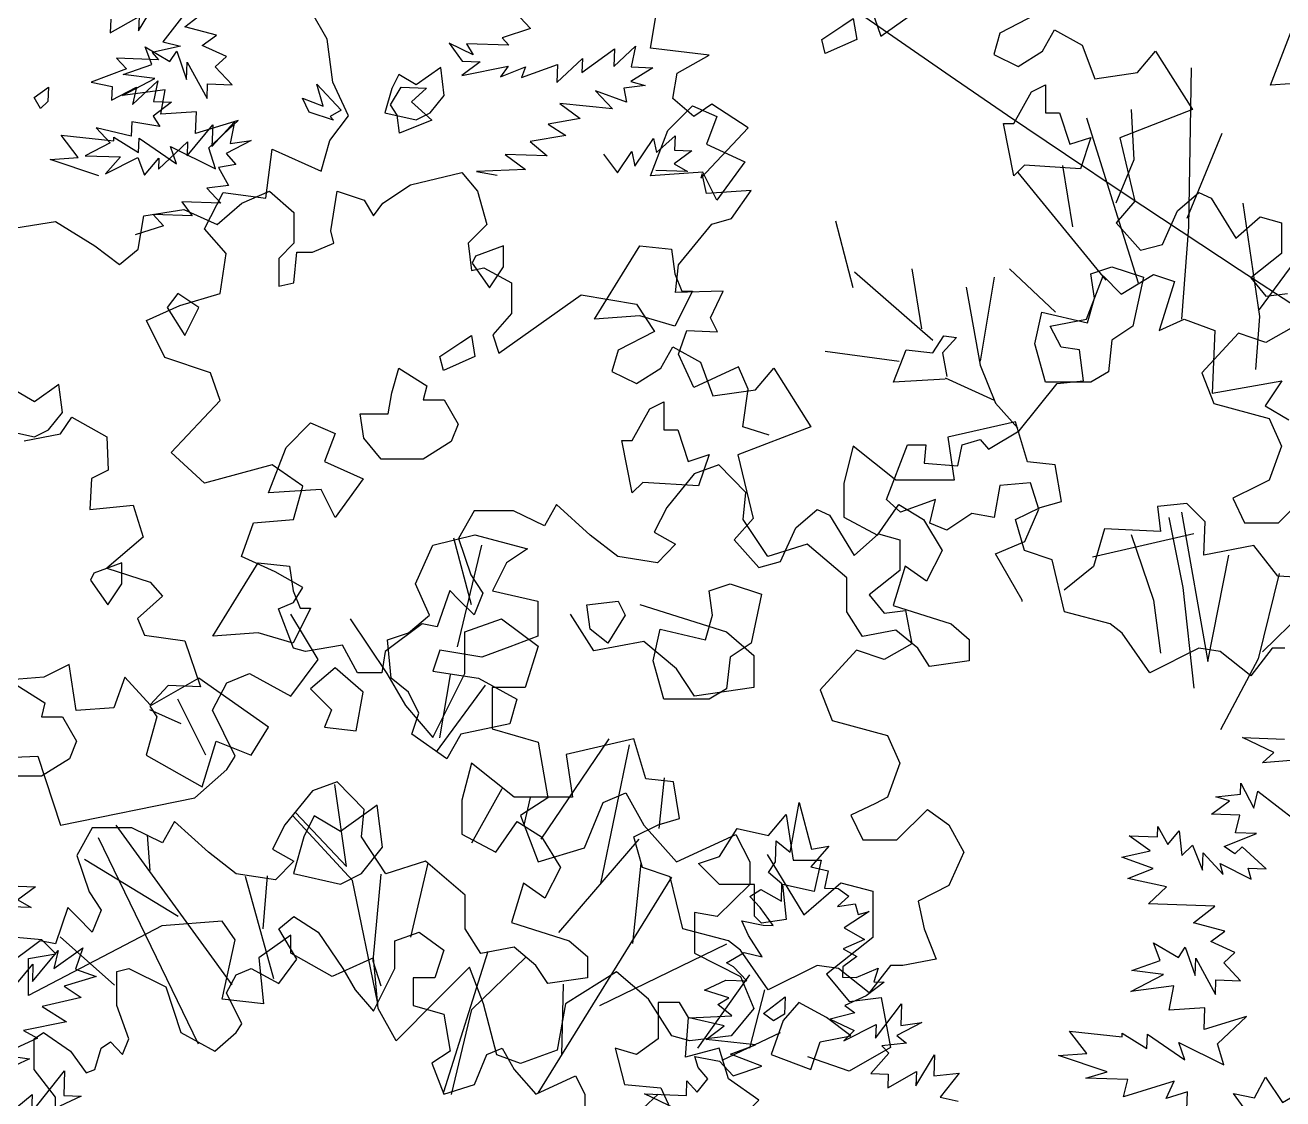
# Model space of a CAD drawing. Header units: inches. Extents: x -11 to 128, y 7 to 56.
# Drawn here: x 61.2419 to 61.6682, y 23.3767 to 23.7405 of the extents above; entities that cross this region are included whole.
import ezdxf

# ---------------------------------------------------------------- set-up
doc = ezdxf.new("R2010")
doc.units = ezdxf.units.IN
doc.header["$MEASUREMENT"] = 0
doc.layers.add('CAY', color=94, linetype='Continuous')
doc.layers.add('CAY-3', color=61, linetype='Continuous')
picture_1 = doc.add_image_def('image1.jpg', size_in_pixel=(1680, 1093))

# ---------------------------------------------------------------- blocks, each defined once
blk = doc.blocks.new('A$C76451831')
at = {"layer": 'CAY'}
for p, q in [((2471.78, 2031.89), (2478.52, 2069.28)), ((2478.52, 2069.28), (2487.71, 2034.06)), ((2460.65, 2024.58), (2461.2, 2040.42)), ((2461.2, 2040.42), (2471.78, 2031.89)), ((2500.93, 2036.32), (2487.25, 2020.93)), ((2487.71, 2034.06), (2500.93, 2036.32)), ((2455.38, 2016.6), (2460.65, 2024.58)), ((2465.51, 2008.09), (2455.38, 2016.6)), ((2487.25, 2020.93), (2500.28, 2017.75)), ((2500.28, 2017.75), (2497.56, 2004.7)), ((2441.16, 1998.51), (2449.49, 2003.66)), ((2449.49, 2003.66), (2465.05, 1994.95)), ((2465.05, 1994.95), (2465.51, 2008.09)), ((2497.56, 2004.7), (2507.97, 2004.34)), ((2507.97, 2004.34), (2515.93, 1998.62)), ((2449.02, 1990.07), (2441.16, 1998.51)), ((2515.93, 1998.62), (2507.5, 1990.75)), ((2458.97, 1976.58), (2449.02, 1990.07)), ((2507.5, 1990.75), (2520.72, 1993.01)), ((2531.39, 1987.2), (2512.38, 1974.72)), ((2520.72, 1993.01), (2523.15, 1984.77)), ((2523.15, 1984.77), (2531.39, 1987.2)), ((2435.08, 1980.13), (2451.28, 1976.85)), ((2440.13, 1969.08), (2435.08, 1980.13)), ((2451.28, 1976.85), (2458.97, 1976.58)), ((2450.44, 1952.85), (2440.13, 1969.08)), ((2527.93, 1966.01), (2511.82, 1958.87)), ((2512.38, 1974.72), (2527.93, 1966.01)), ((2511.82, 1958.87), (2522.04, 1953.07)), ((2423.54, 1948.35), (2436.95, 1956.04)), ((2428.88, 1945.44), (2423.54, 1948.35)), ((2436.95, 1956.04), (2450.44, 1952.85)), ((2522.04, 1953.07), (2511.35, 1945.28)), ((2438.93, 1934.67), (2428.88, 1945.44)), ((2511.35, 1945.28), (2511.08, 1937.59)), ((2511.08, 1937.59), (2521.49, 1937.22)), ((2521.49, 1937.22), (2538.05, 1944.35)), ((2538.05, 1944.35), (2534.97, 1934.03)), ((2406.96, 1927.62), (2423.09, 1935.22)), ((2425.34, 1921.99), (2406.96, 1927.62)), ((2423.09, 1935.22), (2438.93, 1934.67)), ((2542.67, 1933.76), (2529.16, 1923.36)), ((2534.97, 1934.03), (2542.67, 1933.76)), ((2417.01, 1916.85), (2425.34, 1921.99)), ((2529.16, 1923.36), (2513.05, 1916.21)), ((2427.58, 1908.32), (2417.01, 1916.85)), ((2520.56, 1910.51), (2501.81, 1905.72)), ((2513.05, 1916.21), (2520.56, 1910.51)), ((2536.2, 1891.38), (2555.69, 1917.44)), ((2555.69, 1917.44), (2555.12, 1901.14)), ((2395.35, 1906.72), (2427.58, 1908.32)), ((2421.88, 1900.81), (2395.35, 1906.72)), ((2408.38, 1890.4), (2421.88, 1900.81)), ((2501.81, 1905.72), (2520.1, 1897.38)), ((2512.12, 1889.5), (2536.57, 1901.79)), ((2536.57, 1901.79), (2536.2, 1891.38)), ((2571.06, 1903.31), (2552.14, 1893.54)), ((2555.12, 1901.14), (2571.06, 1903.31)), ((2445.4, 1886.39), (2408.38, 1890.4)), ((2520.1, 1897.38), (2512.12, 1889.5)), ((2552.14, 1893.54), (2559.64, 1887.84)), ((2426.57, 1879.34), (2445.4, 1886.39)), ((2546.23, 1880.15), (2532.55, 1864.76)), ((2559.64, 1887.84), (2540.99, 1885.77)), ((2540.99, 1885.77), (2546.23, 1880.15)), ((2402.2, 1869.31), (2399.77, 1877.55)), ((2399.77, 1877.55), (2418.24, 1874.19)), ((2418.24, 1874.19), (2428.72, 1862.94)), ((2450.28, 1870.35), (2426.57, 1879.34)), ((2566.67, 1855.41), (2580.63, 1878.94)), ((2580.63, 1878.94), (2580.08, 1863.1)), ((2409.61, 1860.89), (2402.2, 1869.31)), ((2428.72, 1862.94), (2450.28, 1870.35)), ((2532.55, 1864.76), (2545.68, 1864.3)), ((2545.31, 1853.88), (2567.05, 1866.27)), ((2545.68, 1864.3), (2545.31, 1853.88)), ((2567.05, 1866.27), (2566.67, 1855.41)), ((2580.08, 1863.1), (2599.18, 1865.15)), ((2599.18, 1865.15), (2584.95, 1847.06)), ((2393.31, 1848.31), (2393.69, 1859.18)), ((2393.69, 1859.18), (2401.56, 1850.74)), ((2401.56, 1850.74), (2409.61, 1860.89)), ((2361.63, 1849.42), (2393.31, 1848.31)), ((2385.26, 1838.17), (2361.63, 1849.42)), ((2584.95, 1847.06), (2598.44, 1843.87)), ((4512.03, 1407.79), (4528.33, 1420.37)), ((4535.82, 1401.52), (4512.03, 1407.79)), ((4772.99, 1406.39), (4751.45, 1399.43)), ((4765.13, 1414.82), (4772.99, 1406.39)), ((4525.13, 1393.74), (4535.82, 1401.52)), ((4751.45, 1399.43), (4756.69, 1393.81)), ((4487.01, 1379.2), (4482.04, 1392.52)), ((4482.04, 1392.52), (4500.68, 1381.44)), ((4500.68, 1381.44), (4505.95, 1389.42)), ((4505.95, 1389.42), (4513.35, 1367.85)), ((4543.42, 1385.39), (4525.13, 1393.74)), ((4711.43, 1395.39), (4721.38, 1381.9)), ((4729.7, 1386.59), (4711.43, 1395.39)), ((4724.56, 1394.93), (4729.7, 1386.59)), ((4756.69, 1393.81), (4724.56, 1394.93)), ((4811.71, 1373.3), (4836.35, 1391.03)), ((4835.89, 1377.9), (4852.29, 1393.19)), ((4836.35, 1391.03), (4835.89, 1377.9)), ((4852.29, 1393.19), (4849.02, 1377.44)), ((4465.45, 1371.79), (4487.01, 1379.2)), ((4513.35, 1367.85), (4513.81, 1380.98)), ((4513.81, 1380.98), (4528.72, 1353.72)), ((4534.99, 1377.52), (4543.42, 1385.39)), ((4547.65, 1363.94), (4534.99, 1377.52)), ((4734.96, 1381.42), (4721, 1371.03)), ((4721, 1371.03), (4756.14, 1377.96)), ((4721.38, 1381.9), (4734.96, 1381.42)), ((4756.14, 1377.96), (4750.42, 1370)), ((4750.42, 1370), (4769.26, 1377.5)), ((4766.26, 1369.45), (4793.35, 1379.38)), ((4769.26, 1377.5), (4766.26, 1369.45)), ((4792.87, 1365.8), (4812.08, 1383.71)), ((4793.35, 1379.38), (4792.87, 1365.8)), ((4812.08, 1383.71), (4811.71, 1373.3)), ((4865.31, 1376.87), (4848.64, 1366.57)), ((4849.02, 1377.44), (4865.31, 1376.87)), ((4464.9, 1355.94), (4489.36, 1368.69)), ((4489.36, 1368.69), (4465.45, 1371.79)), ((4497.23, 1360.26), (4464.9, 1355.94)), ((4493.86, 1341.79), (4497.23, 1360.26)), ((4528.72, 1353.72), (4529.1, 1364.58)), ((4529.1, 1364.58), (4547.65, 1363.94)), ((4822.1, 1359.34), (4834.77, 1345.75)), ((4845.37, 1350.82), (4822.1, 1359.34)), ((4859.4, 1363.48), (4843.47, 1361.31)), ((4843.47, 1361.31), (4845.37, 1350.82)), ((4848.64, 1366.57), (4859.4, 1363.48)), ((4834.77, 1345.75), (4795.03, 1349.86)), ((4795.03, 1349.86), (4810.5, 1338.44)), ((4520.66, 1343.57), (4493.86, 1341.79)), ((4520.09, 1327.27), (4520.66, 1343.57)), ((4552.15, 1337.03), (4520.09, 1327.27)), ((4530.14, 1316.49), (4552.15, 1337.03)), ((4810.5, 1338.44), (4786.33, 1334.29)), ((4786.33, 1334.29), (4799.63, 1325.67)), ((4431.54, 1309.06), (4418.53, 1325.83)), ((4418.53, 1325.83), (4458.27, 1321.72)), ((4458.27, 1321.72), (4458.36, 1324.44)), ((4458.36, 1324.44), (4476.99, 1312.91)), ((4476.99, 1312.91), (4477.37, 1323.78)), ((4477.37, 1323.78), (4505.69, 1304.2)), ((4799.63, 1325.67), (4772.73, 1321.17)), ((4772.73, 1321.17), (4785.5, 1310.3)), ((4851.84, 1302.54), (4865.71, 1323.36)), ((4865.71, 1323.36), (4868.06, 1312.85)), ((4868.06, 1312.85), (4882.1, 1325.51)), ((4882.1, 1325.51), (4881.72, 1314.64)), ((4501.17, 1317.5), (4535.01, 1300.46)), ((4505.69, 1304.2), (4501.17, 1317.5)), ((4535.01, 1300.46), (4530.14, 1316.49)), ((4753.81, 1311.4), (4769.28, 1299.98)), ((4785.5, 1310.3), (4753.81, 1311.4)), ((4828.14, 1311.53), (4838.52, 1297.56)), ((4838.52, 1297.56), (4849.5, 1313.5)), ((4849.5, 1313.5), (4851.84, 1302.54)), ((4894.84, 1314.18), (4881.35, 1304.23)), ((4881.72, 1314.64), (4894.84, 1314.18)), ((4410.19, 1307.54), (4431.54, 1309.06)), ((4446.93, 1295.37), (4410.19, 1307.54)), ((4881.35, 1304.23), (4891.57, 1298.43)), ((4682.3, 1288.37), (4721.22, 1297.81)), ((4721.22, 1297.81), (4733.01, 1283.65)), ((4769.28, 1299.98), (4732.07, 1298.56)), ((4732.07, 1298.56), (4747.83, 1295.74)), ((4891.57, 1298.43), (4867.58, 1299.27)), ((4554.94, 1274.61), (4575.78, 1283.65)), ((4575.78, 1283.65), (4594.25, 1267.53)), ((4622.16, 1253.76), (4626.88, 1283.65)), ((4626.88, 1283.65), (4647.32, 1276.97)), ((4661.47, 1274.61), (4682.3, 1288.37)), ((4733.01, 1283.65), (4740.09, 1258.48)), ((4536.47, 1258.48), (4554.94, 1274.61)), ((4647.32, 1276.97), (4654.39, 1265.17)), ((4654.39, 1265.17), (4661.47, 1274.61)), ((4476.72, 1240), (4481.05, 1265.17)), ((4481.05, 1265.17), (4511.31, 1269.89)), ((4511.31, 1269.89), (4536.47, 1258.48)), ((4594.25, 1267.53), (4594.25, 1244.33)), ((4384.35, 1256.12), (4414.22, 1260.84)), ((4414.22, 1260.84), (4444.1, 1242.36)), ((4624.52, 1244.33), (4622.16, 1253.76)), ((4740.09, 1258.48), (4725.93, 1244.33)), ((4594.25, 1244.33), (4582.85, 1232.92)), ((4608.4, 1237.64), (4624.52, 1244.33)), ((4725.93, 1244.33), (4728.29, 1223.88)), ((4444.1, 1242.36), (4462.57, 1228.2)), ((4462.57, 1228.2), (4476.72, 1240)), ((4594.25, 1214.44), (4596.61, 1237.64)), ((4596.61, 1237.64), (4608.4, 1237.64)), ((4582.85, 1232.92), (4582.85, 1212.08)), ((4728.29, 1223.88), (4737.73, 1225.84)), ((4737.73, 1225.84), (4758.56, 1214.44)), ((5192.62, 1187.04), (5205.28, 1219.73)), ((5205.28, 1219.73), (5218.99, 1206.02)), ((5218.99, 1206.02), (5243.25, 1220.79)), ((5243.25, 1220.79), (5259.07, 1215.51)), ((5259.07, 1215.51), (5247.46, 1178.6)), ((4582.85, 1212.08), (4594.25, 1214.44)), ((4758.56, 1214.44), (4758.56, 1191.24)), ((4749.13, 1161.35), (4811.23, 1205.4)), ((4811.23, 1205.4), (4852.9, 1198.32)), ((4852.9, 1198.32), (4866.66, 1177.87)), ((4758.56, 1191.24), (4744.41, 1175.12)), ((5165.2, 1181.76), (5192.62, 1187.04)), ((5247.46, 1178.6), (5266.45, 1187.04)), ((5266.45, 1187.04), (5289.65, 1178.6)), ((4866.66, 1177.87), (4839.14, 1163.71)), ((5173.64, 1165.94), (5165.2, 1181.76)), ((5289.65, 1178.6), (5287.54, 1131.14)), ((4744.41, 1175.12), (4749.13, 1161.35)), ((4839.14, 1163.71), (4834.43, 1147.59)), ((4871.37, 1149.95), (4880.42, 1166.07)), ((4880.42, 1166.07), (4901.25, 1154.67)), ((5187.35, 1163.83), (5173.64, 1165.94)), ((5190.51, 1140.63), (5187.35, 1163.83)), ((4852.9, 1138.54), (4871.37, 1149.95)), ((4901.25, 1154.67), (4910.68, 1129.11)), ((4942.92, 1133.83), (4956.67, 1149.95)), ((4956.67, 1149.95), (4984.58, 1105.9)), ((4834.43, 1147.59), (4852.9, 1138.54)), ((5170.47, 1138.52), (5190.51, 1140.63)), ((5287.54, 1131.14), (5340.28, 1140.63)), ((5340.28, 1140.63), (5327.62, 1121.65)), ((4910.68, 1129.11), (4942.92, 1133.83)), ((5142, 1102.66), (5170.47, 1138.52)), ((5327.62, 1121.65), (5345.55, 1111.1)), ((6037.87, 1092.89), (6051.84, 1116.43)), ((4984.58, 1105.9), (4929.55, 1084.67)), ((5118.79, 1088.95), (5142, 1102.66)), ((6016.52, 1091.37), (6038.25, 1103.76)), ((6016.89, 1101.79), (6016.52, 1091.37)), ((6038.25, 1103.76), (6037.87, 1092.89)), ((6070.39, 1102.64), (6056.16, 1084.55)), ((5057.62, 1092.12), (5071.33, 1092.12)), ((5071.33, 1092.12), (5070.28, 1078.4)), ((5095.59, 1076.3), (5098.75, 1092.12)), ((5098.75, 1092.12), (5112.46, 1096.33)), ((5112.46, 1096.33), (5118.79, 1088.95)), ((4929.55, 1084.67), (4940.95, 1036.69)), ((6056.16, 1084.55), (6069.65, 1081.36)), ((5070.28, 1078.4), (5095.59, 1076.3)), ((6069.65, 1081.36), (6048.18, 1076.67)), ((6048.18, 1076.67), (6052.97, 1071.06)), ((6028.72, 1064.2), (6002.09, 1054.25)), ((6052.97, 1071.06), (6021.29, 1072.17)), ((6021.29, 1072.17), (6028.72, 1064.2)), ((6002.09, 1054.25), (6017.83, 1050.98)), ((6033.21, 1037.3), (6052.42, 1055.21)), ((6052.42, 1055.21), (6049.15, 1039.46)), ((5268.56, 1047.82), (5246.41, 1045.71)), ((5246.41, 1045.71), (5248.52, 1026.72)), ((5282.27, 1034.11), (5268.56, 1047.82)), ((6017.83, 1050.98), (6017.47, 1040.57)), ((6017.47, 1040.57), (6036.39, 1050.33)), ((6036.39, 1050.33), (6033.21, 1037.3)), ((4940.95, 1036.69), (4926.8, 1020.57)), ((4973.18, 1029.62), (4989.3, 1043.38)), ((4989.3, 1043.38), (4998.73, 1039.05)), ((4998.73, 1039.05), (5017.21, 1008.77)), ((6062.73, 1038.99), (6048.77, 1028.59)), ((6049.15, 1039.46), (6062.73, 1038.99)), ((4961.78, 1004.06), (4973.18, 1029.62)), ((5206.33, 1028.83), (5197.89, 1000.36)), ((5248.52, 1026.72), (5206.33, 1028.83)), ((5281.21, 1008.8), (5282.27, 1034.11)), ((6048.77, 1028.59), (6053.93, 1020.71)), ((4728.34, 971.46), (4715.14, 1021.63)), ((4717.78, 939.77), (4736.26, 1016.34)), ((4926.8, 1020.57), (4945.27, 999.73)), ((5017.21, 1008.77), (5035.68, 1024.9)), ((5035.68, 1024.9), (5051.8, 1020.57)), ((5051.8, 1020.57), (5051.8, 997.37)), ((5273.84, 1025.02), (5197.19, 1007.32)), ((5319.18, 1016.18), (5281.21, 1008.8)), ((5337.11, 992.97), (5319.18, 1016.18)), ((6005.86, 1019.66), (6016.35, 1008.42)), ((6032.38, 1013.3), (6005.86, 1019.66)), ((6032.76, 1024.17), (6032.38, 1013.3)), ((6053.93, 1020.71), (6032.76, 1024.17)), ((6074.46, 998.68), (6093.86, 1022.03)), ((6093.29, 1005.73), (6110.24, 1024.18)), ((6093.86, 1022.03), (6093.29, 1005.73)), ((6110.24, 1024.18), (6106.96, 1007.97)), ((6016.35, 1008.42), (5997.43, 998.65)), ((6052.81, 988.56), (6074.83, 1009.1)), ((6074.83, 1009.1), (6074.46, 998.68)), ((6122.9, 1010.14), (6103.98, 1000.37)), ((6106.96, 1007.97), (6122.9, 1010.14)), ((4945.27, 999.73), (4961.78, 1004.06)), ((5051.8, 997.37), (5028.61, 978.89)), ((5197.89, 1000.36), (5175.75, 982.43)), ((5997.43, 998.65), (6024.13, 997.72)), ((6024.13, 997.72), (6012.81, 984.97)), ((6012.81, 984.97), (6037.25, 997.26)), ((6037.25, 997.26), (6042.23, 983.94)), ((6103.98, 1000.37), (6111.38, 991.95)), ((5359.26, 991.92), (5337.11, 992.97)), ((6042.23, 983.94), (6053.09, 996.71)), ((6053.09, 996.71), (6052.81, 988.56)), ((6111.38, 991.95), (6098.16, 989.69)), ((6098.16, 989.69), (6105.85, 976.28)), ((5028.61, 978.89), (5040.01, 965.12)), ((6105.85, 976.28), (6089.46, 974.13)), ((6089.46, 974.13), (6099.95, 962.89)), ((5040.01, 965.12), (5056.12, 967.09)), ((5056.12, 967.09), (5060.84, 941.92)), ((6070.53, 963.91), (6078.31, 953.21)), ((6099.95, 962.89), (6070.53, 963.91)), ((6078.31, 953.21), (6048.89, 954.24)), ((6048.89, 954.24), (6056.75, 945.81)), ((5060.84, 941.92), (5040.01, 930.13)), ((6056.75, 945.81), (6035.21, 938.85)), ((5019.17, 937.2), (4991.66, 907.32)), ((5040.01, 930.13), (5019.17, 937.2)), ((4704.59, 871.13), (4712.5, 918.65)), ((4701.95, 860.56), (4738.9, 910.73)), ((4991.66, 907.32), (5000.7, 884.12)), ((4527.76, 857.92), (4506.64, 900.17)), ((4509.28, 881.69), (4485.53, 892.25)), ((5000.7, 884.12), (5042.37, 872.71)), ((4780.97, 794.46), (4832.46, 870.35)), ((4850.93, 870.35), (4799.83, 858.56)), ((4826.17, 761.03), (4847.79, 865.63)), ((4859.98, 840.07), (4850.93, 870.35)), ((5042.37, 872.71), (5051.8, 851.87)), ((5310.45, 871.16), (5342.14, 870.05)), ((5334.08, 859.91), (5310.45, 871.16)), ((4799.83, 858.56), (4804.55, 826.31)), ((5325.65, 852.04), (5334.08, 859.91)), ((4728.29, 851.87), (4721.22, 823.95)), ((4760.53, 826.31), (4728.29, 851.87)), ((5051.8, 851.87), (5042.37, 826.31)), ((5347.01, 854.01), (5325.65, 852.04)), ((4626.88, 837.71), (4608.4, 831.03)), ((4633.95, 774.01), (4625.31, 835.75)), ((4647.32, 816.87), (4626.88, 837.71)), ((4880.81, 837.71), (4859.98, 840.07)), ((4870.15, 802.52), (4874.13, 840.86)), ((4885.53, 810.19), (4880.81, 837.71)), ((5308.97, 828.6), (5309.25, 836.75)), ((5309.25, 836.75), (5319.01, 817.82)), ((4608.4, 831.03), (4587.57, 805.47)), ((4728.57, 791.89), (4751.65, 832.78)), ((4804.55, 826.31), (4760.53, 826.31)), ((5042.37, 826.31), (5033.32, 821.59)), ((5290.32, 826.53), (5308.97, 828.6)), ((5300.63, 823.45), (5290.32, 826.53)), ((5319.01, 817.82), (5322.19, 830.85)), ((5322.19, 830.85), (5350.86, 808.55)), ((4645.35, 796.42), (4647.32, 816.87)), ((4721.22, 823.95), (4721.22, 798.39)), ((4768.04, 805.06), (4772.95, 825.91)), ((5033.32, 821.59), (5014.85, 812.55)), ((5049.44, 794.06), (5072.63, 816.87)), ((5072.63, 816.87), (5088.75, 805.47)), ((5287.14, 813.49), (5300.63, 823.45)), ((4504.24, 807.83), (4495.2, 791.7)), ((4529.79, 784.63), (4504.24, 807.83)), ((4638.67, 763.39), (4593.47, 812.15)), ((4595.82, 814.51), (4633.95, 774.01)), ((4746.77, 784.63), (4762.88, 807.83)), ((4762.88, 807.83), (4781.36, 796.42)), ((4869.41, 805.47), (4885.53, 810.19)), ((5014.85, 812.55), (5023.89, 794.06)), ((5308.42, 812.75), (5287.14, 813.49)), ((5305.23, 799.26), (5308.42, 812.75)), ((4442.13, 803.11), (4430.34, 782.27)), ((4472, 803.11), (4442.13, 803.11)), ((4547.68, 684.5), (4460.21, 805.07)), ((4495.2, 791.7), (4472, 803.11)), ((4485.76, 770.86), (4483.84, 797.94)), ((4587.57, 805.47), (4578.14, 786.99)), ((4721.22, 798.39), (4746.77, 784.63)), ((4850.93, 796.42), (4869.41, 805.47)), ((5088.75, 805.47), (5100.15, 784.63)), ((5246.21, 796.33), (5246.48, 804.03)), ((5246.48, 804.03), (5254.17, 790.62)), ((5254.17, 790.62), (5262.68, 800.75)), ((5262.68, 800.75), (5264.75, 782.09)), ((5296.71, 789.13), (5321.07, 798.71)), ((5321.07, 798.71), (5305.23, 799.26)), ((4522.33, 639.81), (4446.85, 795.64)), ((4663.83, 768.5), (4645.35, 796.42)), ((4781.36, 796.42), (4795.51, 773.22)), ((4794.33, 724.07), (4854.87, 794.46)), ((4857.62, 773.22), (4850.93, 796.42)), ((5023.89, 794.06), (5049.44, 794.06)), ((5240.86, 785.64), (5224.94, 797.08)), ((5224.94, 797.08), (5246.21, 796.33)), ((5264.75, 782.09), (5272.73, 789.97)), ((5272.73, 789.97), (5280.23, 771.12)), ((5304.67, 783.41), (5296.71, 789.13)), ((5310.29, 788.66), (5304.67, 783.41)), ((5328.3, 772.16), (5310.29, 788.66)), ((4430.34, 782.27), (4439.77, 754.74)), ((4506.99, 736.26), (4436.23, 779.12)), ((4550.62, 768.5), (4529.79, 784.63)), ((4578.14, 786.99), (4594.25, 777.94)), ((4951.7, 782.9), (4979.41, 737.48)), ((5100.15, 784.63), (5088.75, 759.46)), ((5219.39, 780.95), (5240.86, 785.64)), ((5243.11, 772.42), (5219.39, 780.95)), ((5280.23, 771.12), (5280.68, 784.25)), ((5280.68, 784.25), (5295.97, 767.85)), ((4594.25, 777.94), (4580.49, 763.78)), ((4693.7, 777.94), (4663.83, 768.5)), ((4682.7, 720.53), (4695.67, 776.37)), ((4723.58, 752.38), (4693.7, 777.94)), ((4795.51, 773.22), (4783.72, 750.02)), ((4850.15, 715.81), (4856.44, 776.45)), ((4878.45, 766.14), (4857.62, 773.22)), ((5223.82, 764.93), (5243.11, 772.42)), ((5295.97, 767.85), (5293.54, 776.09)), ((5293.54, 776.09), (5317.15, 764.39)), ((5314.72, 772.64), (5328.3, 772.16)), ((5317.15, 764.39), (5314.72, 772.64)), ((4580.49, 763.78), (4550.62, 768.5)), ((4579.11, 689.01), (4557.88, 766.34)), ((4571.06, 726.82), (4574.45, 766.86)), ((4657.54, 671.77), (4638.67, 763.39)), ((4659.9, 768.11), (4654, 702.83)), ((4767.6, 761.42), (4758.56, 731.54)), ((4783.72, 750.02), (4767.6, 761.42)), ((4778.74, 602.87), (4879.63, 765.75)), ((4887.88, 726.82), (4878.45, 766.14)), ((4979.41, 737.48), (5007.12, 761.66)), ((5007.12, 761.66), (5031.3, 755.18)), ((5253.05, 758.47), (5223.82, 764.93)), ((4439.77, 754.74), (4448.81, 740.98)), ((4723.58, 726.82), (4723.58, 752.38)), ((5031.3, 755.18), (5031.3, 720.37)), ((5088.75, 759.46), (5065.56, 747.66)), ((5239.46, 745.8), (5253.05, 758.47)), ((4423.73, 742.87), (4414.22, 715.42)), ((4430.34, 736.26), (4423.73, 742.87)), ((4448.81, 740.98), (4442.13, 724.46)), ((5065.56, 747.66), (5070.27, 726.82)), ((5289.7, 744.04), (5239.46, 745.8)), ((5273.4, 731.46), (5289.7, 744.04)), ((4442.13, 724.46), (4430.34, 736.26)), ((4758.56, 731.54), (4802.19, 717.77)), ((5297.2, 725.19), (5273.4, 731.46)), ((4735.37, 708.34), (4723.58, 726.82)), ((4922.48, 717.77), (4887.88, 726.82)), ((5070.27, 726.82), (5079.31, 704.01)), ((5286.51, 717.41), (5297.2, 725.19)), ((4402.82, 717.77), (4374.91, 696.93)), ((4414.22, 715.42), (4402.82, 717.77)), ((4458.78, 684.36), (4417.81, 720.82)), ((4760.53, 713.06), (4735.37, 708.34)), ((4777.04, 699.29), (4760.53, 713.06)), ((4802.19, 717.77), (4815.95, 705.98)), ((4825.38, 669.01), (4921.3, 715.42)), ((4931.52, 710.7), (4922.48, 717.77)), ((5031.3, 720.37), (4996.51, 692.65)), ((5248.39, 702.87), (5243.42, 716.19)), ((5243.42, 716.19), (5262.06, 705.11)), ((5262.06, 705.11), (5267.32, 713.09)), ((5267.32, 713.09), (5274.73, 691.52)), ((5304.79, 709.06), (5286.51, 717.41)), ((4654, 702.83), (4659.9, 683.96)), ((4707.63, 603.7), (4740.87, 709.91)), ((4728.69, 665.87), (4769.17, 705.19)), ((4815.95, 705.98), (4815.95, 689.85)), ((4952.35, 680.81), (4931.52, 710.7)), ((5079.31, 704.01), (5054.16, 699.29)), ((5226.83, 695.46), (5248.39, 702.87)), ((5274.73, 691.52), (5275.19, 704.66)), ((5275.19, 704.66), (5290.09, 677.39)), ((5296.36, 701.2), (5304.79, 709.06)), ((4786.08, 685.53), (4777.04, 699.29)), ((4989.3, 699.29), (4952.35, 680.81)), ((5005.42, 696.93), (4989.3, 699.29)), ((5028.61, 678.45), (5005.42, 696.93)), ((5044.72, 699.29), (5028.61, 678.45)), ((5054.16, 699.29), (5044.72, 699.29)), ((5250.74, 692.36), (5226.83, 695.46)), ((5309.03, 687.61), (5296.36, 701.2)), ((4815.95, 689.85), (4786.08, 685.53)), ((4796.69, 631.65), (4797.87, 685.14)), ((4899.28, 636.77), (4938.59, 692.21)), ((4996.51, 692.65), (5013.61, 672.01)), ((5226.28, 679.62), (5250.74, 692.36)), ((5258.6, 683.93), (5226.28, 679.62)), ((5255.24, 665.46), (5258.6, 683.93)), ((5290.09, 677.39), (5290.47, 688.25)), ((5290.47, 688.25), (5309.03, 687.61)), ((4938.59, 636.77), (4949.99, 680.81)), ((5013.61, 672.01), (5037.78, 674.95)), ((5037.78, 674.95), (5044.86, 637.2)), ((4713.36, 601.77), (4728.69, 665.87)), ((5282.04, 667.24), (5255.24, 665.46)), ((5281.47, 650.94), (5282.04, 667.24)), ((5313.53, 660.7), (5281.47, 650.94)), ((5291.51, 640.16), (5313.53, 660.7)), ((4917.76, 627.72), (4961.78, 648.56)), ((5179.91, 649.5), (5219.64, 645.39)), ((5192.92, 632.73), (5179.91, 649.5)), ((5219.64, 645.39), (5219.74, 648.11)), ((5219.74, 648.11), (5238.37, 636.58)), ((5238.37, 636.58), (5238.75, 647.45)), ((5238.75, 647.45), (5267.07, 627.87)), ((5044.86, 637.2), (5013.61, 619.51)), ((5262.55, 641.18), (5296.39, 624.13)), ((5267.07, 627.87), (5262.55, 641.18)), ((5296.39, 624.13), (5291.51, 640.16)), ((5013.61, 619.51), (4982.36, 630.13)), ((5171.57, 631.21), (5192.92, 632.73)), ((5208.3, 619.04), (5171.57, 631.21)), ((5192.27, 614.16), (5208.3, 619.04)), ((5223.95, 613.06), (5192.27, 614.16)), ((5220.78, 600.02), (5223.95, 613.06)), ((5258.8, 611.84), (5220.78, 600.02)), ((5252.91, 598.9), (5258.8, 611.84)), ((4834.43, 569.52), (4869.41, 602.16)), ((5268.94, 603.78), (5252.91, 598.9)), ((5268.01, 577.07), (5268.94, 603.78))]:
    blk.add_line(p, q, dxfattribs=at)
for points in [[(2451.67, 1910.2), (2467.97, 1922.77), (2467.51, 1909.64), (2459.17, 1904.49)], [(5351.45, 1415.29), (5379.17, 1443.01), (5406.88, 1431.13), (5395, 1399.44), (5438.55, 1379.64), (5406.88, 1336.08), (5391.04, 1367.76), (5331.66, 1363.8)], [(4624.21, 1337.24), (4605.84, 1343.32), (4600.78, 1353.92), (4616.43, 1347.93), (4611.56, 1364.42), (4629.91, 1344.74), (4621.59, 1340.05)], [(4672.37, 1340.99), (4667.21, 1348.88), (4675.38, 1362.19), (4694.39, 1361.53), (4683.15, 1351.04), (4698.53, 1337.36), (4674.16, 1327.33)], [(4522.48, 1195.89), (4506.64, 1206.45), (4498.72, 1195.89), (4511.92, 1174.77)], [(4720.42, 1169.48), (4728.34, 1174.77), (4730.98, 1158.92), (4707.23, 1148.36), (4704.59, 1158.92)], [(4419.55, 1116.68), (4416.91, 1137.8), (4398.43, 1124.6), (4385.24, 1132.52), (4379.96, 1121.96), (4374.68, 1103.48), (4398.43, 1098.2), (4408.99, 1103.48)], [(4862.94, 1119.32), (4873.5, 1124.6), (4873.5, 1103.48), (4884.06, 1103.48), (4891.97, 1079.71), (4907.81, 1084.99), (4899.89, 1061.23), (4857.66, 1063.87), (4849.75, 1055.95), (4841.83, 1095.55), (4849.75, 1095.55)], [(4588.46, 1090.27), (4606.93, 1108.76), (4625.41, 1100.84), (4617.49, 1079.71), (4646.52, 1066.51), (4625.41, 1037.47), (4614.85, 1058.59), (4575.26, 1055.95)], [(4709.87, 855.28), (4683.47, 873.77), (4688.75, 889.61), (4680.83, 905.45), (4667.64, 916.01), (4665, 945.06), (4680.83, 950.34), (4696.67, 963.54), (4686.11, 987.3), (4699.31, 1016.34), (4730.98, 1024.27), (4770.57, 1013.7), (4754.73, 1003.14), (4744.18, 982.02), (4778.49, 974.1), (4778.49, 947.7), (4757.37, 939.77), (4736.26, 931.85), (4704.59, 937.13), (4699.31, 921.29), (4733.62, 916.01), (4762.65, 900.17), (4757.37, 881.69), (4720.42, 873.77)], [(4443.3, 995.22), (4440.66, 989.94), (4453.86, 971.46), (4464.41, 987.3), (4464.41, 1003.14)], [(4554.15, 982.02), (4567.35, 1003.14), (4591.1, 1000.5), (4593.74, 982.02), (4599.02, 968.82), (4606.93, 968.82), (4593.74, 942.42), (4567.35, 950.34), (4533.04, 947.7)], [(4865.58, 929.21), (4870.86, 952.98), (4905.17, 945.06), (4910.45, 963.54), (4907.81, 982.02), (4923.65, 987.3), (4947.4, 979.38), (4939.48, 942.42), (4923.65, 931.85), (4921.01, 908.09), (4907.81, 900.17), (4873.5, 900.17)], [(4818.08, 952.98), (4815.44, 971.46), (4839.19, 974.1), (4844.47, 963.54), (4831.27, 942.42)], [(4641.24, 876.41), (4646.52, 905.45), (4625.41, 923.93), (4606.93, 908.09), (4622.77, 892.25), (4617.49, 879.05)], [(4562.07, 857.92), (4575.26, 879.05), (4522.48, 916.01), (4485.53, 894.89), (4490.81, 886.97), (4482.89, 857.92), (4525.12, 834.16), (4535.67, 868.49)], [(4403.71, 886.97), (4419.55, 886.97), (4430.1, 868.49), (4424.83, 855.28), (4403.71, 842.08), (4372.04, 842.08), (4358.84, 857.92), (4356.21, 876.41), (4377.32, 876.41), (4379.96, 892.25), (4385.24, 910.73), (4406.35, 897.53)], [(4915.73, 781.35), (4928.92, 802.48), (4952.68, 797.2), (4965.87, 813.04), (4971.15, 778.71), (4992.27, 778.71), (4986.99, 754.95), (4963.23, 760.23), (4965.87, 733.83), (4947.4, 731.19), (4942.12, 736.47), (4942.12, 760.23), (4915.73, 760.23), (4899.89, 776.07)], [(4892.21, 659.97), (4885.53, 671.37), (4869.41, 671.37), (4869.41, 643.85), (4852.9, 632.05), (4836.78, 636.77), (4843.86, 609.24), (4871.37, 606.88), (4880.81, 586.04), (4862.33, 574.63), (4862.33, 553.79), (4871.37, 544.36), (4894.57, 532.95), (4906.36, 551.43), (4899.28, 576.6), (4931.52, 583.68), (4945.27, 597.44), (4922.48, 613.57), (4915.4, 636.77), (4889.85, 630.08)], [(4975.54, 671.37), (4963.75, 657.61), (4954.71, 632.05), (4984.58, 620.64), (4991.66, 641.49), (5014.85, 646.2), (4996.37, 659.97)], [(5321.51, 577.92), (5289.74, 589.45), (5313.73, 588.62), (5303.79, 602.56), (5319.54, 599.29), (5327.79, 614.87), (5340.72, 595.83), (5354.13, 603.52), (5348.22, 590.13), (5342.97, 582.61), (5332.29, 587.97), (5329.02, 572.21)]]:
    blk.add_lwpolyline(points, close=True, dxfattribs=at)
for points in [[(4953.21, 1099.5), (4933.17, 1105.83), (4937.39, 1134.3), (4930, 1151.18), (4896.25, 1135.36), (4884.65, 1160.67), (4890.98, 1178.6), (4914.18, 1177.55), (4908.91, 1188.09), (4918.4, 1208.13), (4882.54, 1207.08), (4884.65, 1228.17), (4909.96, 1258.76), (4924.73, 1262.97), (4939.5, 1284.07), (4905.75, 1281.96), (4902.58, 1296.72), (4901.53, 1293.56), (4937.39, 1331.53), (4909.96, 1349.46), (4896.25, 1339.97), (4880.43, 1353.68), (4883.6, 1372.66), (4907.85, 1386.37), (4863.56, 1391.65), (4867.78, 1416.96)], [(5271.72, 1376.88), (5269.61, 1256.65), (5264.34, 1187.04)], [(5192.62, 1338.91), (5231.64, 1214.46)], [(5226.37, 1345.24), (5228.48, 1307.27), (5214.77, 1274.58)], [(5294.92, 1327.31), (5268.56, 1262.97)], [(5174.69, 1303.05), (5182.07, 1256.65)], [(5140.94, 1297.78), (5207.39, 1216.57)], [(5310.75, 1274.58), (5323.4, 1189.15), (5320.24, 1149.07)], [(5060.78, 1225.01), (5068.17, 1179.65)], [(5134.61, 1225.01), (5169.42, 1192.31)], [(5346.6, 1226.06), (5322.35, 1193.37)], [(5017.54, 1222.9), (5076.6, 1171.22)], [(5123.01, 1218.68), (5112.46, 1155.4)], [(4386.22, 759.09), (4399.34, 758.63), (4385.85, 748.67), (4396.07, 742.88), (4372.09, 743.71)], [(4377.91, 676.87), (4397.3, 700.22), (4396.84, 687.09), (4416.24, 710.44), (4413.05, 696.95), (4434.89, 712.51), (4429.34, 696.38), (4445.01, 690.85), (4420.74, 683.53), (4433.58, 674.93), (4404.34, 668.24), (4422.52, 656.73), (4390.12, 650.15), (4400.79, 644.34), (4373.61, 631.69), (4394.81, 628.68), (4373.15, 618.56)], [(4371.86, 581.43), (4396.59, 601.87), (4396.11, 588.29), (4421.22, 619.6), (4420.58, 601.03), (4433.7, 600.57), (4417.58, 592.98)], [(5101.92, 1211.3), (5112.46, 1152.23), (5124.07, 1123.76), (5140.94, 1104.77)], [(5086.1, 1141.69), (5047.07, 1139.58), (5056.57, 1163.83), (5076.6, 1161.72), (5085.04, 1174.38), (5094.53, 1173.33), (5083.99, 1161.72), (5087.15, 1143.8)], [(4995.39, 1162.78), (5051.29, 1155.4)], [(5086.1, 1142.74), (5123.01, 1125.87)], [(5144.1, 973.99), (5144.1, 975.05), (5124.07, 1009.85), (5146.21, 1019.34), (5156.76, 1043.6), (5150.43, 1063.64), (5127.23, 1061.53), (5123.01, 1037.27), (5106.14, 1040.44), (5087.15, 1027.78), (5074.5, 1033.05), (5078.71, 1050.98), (5052.35, 1041.49), (5041.8, 1050.98), (5057.62, 1092.12)], [(5963.78, 1034.28), (5959.08, 1042.61), (5969.78, 1050.39), (5969.4, 1039.52), (5963.78, 1034.28)], [(5254.85, 1037.27), (5265.39, 984.54), (5273.83, 908.6)], [(5264.34, 1041.49), (5284.38, 928.64), (5300.2, 1008.8)], [(5226.37, 1024.62), (5243.25, 975.05), (5248.52, 934.97)], [(5338.17, 995.08), (5322.35, 930.75), (5293.87, 876.96)], [(5356.1, 965.55), (5325.51, 936.02)], [(4414.22, 586.04), (4414.22, 599.8), (4398.11, 620.64), (4398.11, 643.85), (4405.18, 648.56), (4425.62, 634.41), (4437.41, 618.28), (4444.1, 620.64), (4448.81, 636.77), (4455.89, 641.49), (4464.93, 632.05), (4469.65, 643.85), (4460.61, 669.01), (4460.61, 694.57), (4469.65, 696.93), (4497.55, 683.17), (4508.95, 648.56), (4534.5, 634.41), (4550.62, 648.56), (4554.94, 655.25), (4543.55, 678.45), (4550.62, 692.21), (4562.02, 696.93), (4582.85, 685.53), (4596.61, 704.01), (4582.85, 726.82), (4594.25, 736.26), (4612.73, 724.46), (4631.2, 696.93), (4640.64, 680.81), (4654.39, 664.69), (4670.51, 696.93), (4670.51, 717.77), (4688.99, 724.46), (4707.46, 710.7), (4700.78, 689.85), (4684.27, 689.85), (4684.27, 669.01), (4707.46, 662.33), (4712.18, 634.41), (4698.42, 625.36), (4707.46, 602.16), (4730.65, 609.24), (4740.09, 632.05), (4751.49, 636.77), (4760.53, 620.64), (4777.04, 602.16), (4806.91, 615.93), (4813.98, 602.16), (4813.98, 590.76)]]:
    blk.add_lwpolyline(points, dxfattribs=at)
at = {"layer": 'CAY-3'}
for p, q in [((6577.4, 899), (6564.2, 949.16)), ((6416.32, 659.79), (6481.77, 639.15)), ((6173.4, 618.5), (6152.76, 652.71)), ((6197.57, 649.17), (6225.29, 607.88)), ((6284.25, 639.15), (6311.96, 649.17)), ((6311.96, 649.17), (6339.67, 628.53)), ((6381.54, 624.99), (6363.85, 652.71)), ((6284.25, 607.88), (6284.25, 639.15)), ((6481.77, 639.15), (6502.41, 621.45)), ((6339.67, 628.53), (6329.65, 597.26)), ((6419.27, 632.07), (6381.54, 624.99)), ((6444.04, 611.42), (6419.27, 632.07)), ((6152.76, 590.78), (6173.4, 618.5)), ((6502.41, 621.45), (6502.41, 597.26)), ((6104.41, 600.8), (6121.51, 607.88)), ((6121.51, 607.88), (6152.76, 590.78)), ((6225.29, 607.88), (6239.44, 583.7)), ((6260.07, 559.51), (6284.25, 607.88)), ((6457.6, 590.78), (6444.04, 611.42)), ((6093.8, 580.16), (6104.41, 600.8)), ((6304.89, 597.26), (6304.89, 566)), ((6329.65, 597.26), (6304.89, 597.26)), ((6502.41, 597.26), (6457.6, 590.78)), ((6110.9, 545.36), (6093.8, 580.16)), ((6239.44, 583.7), (6260.07, 559.51)), ((6304.89, 566), (6339.67, 555.97)), ((6339.67, 555.97), (6346.75, 514.09)), ((5825.74, 539.8), (5961.93, 545.34)), ((5961.93, 545.34), (5979.03, 493.44)), ((6104.41, 535.33), (6110.9, 545.36)), ((6080.24, 514.09), (6104.41, 535.33)), ((5979.03, 493.44), (6080.24, 514.09)), ((6346.75, 514.09), (6326.11, 500.53)), ((6388.61, 510.56), (6405.71, 517.63)), ((6405.71, 517.63), (6419.27, 493.45)), ((6374.46, 476.34), (6388.61, 510.56)), ((6326.11, 500.53), (6339.67, 465.73)), ((6419.27, 493.45), (6444.04, 465.73)), ((6444.04, 465.73), (6488.85, 486.37)), ((6488.85, 486.37), (6499.46, 465.73)), ((6339.67, 465.73), (6374.46, 476.34)), ((6499.46, 465.73), (6499.46, 448.62)), ((6499.46, 448.62), (6474.7, 424.44)), ((6457.6, 427.38), (6457.6, 396.71)), ((6474.7, 424.44), (6457.6, 427.38)), ((6100.88, 420.9), (6055.48, 417.36)), ((6110.9, 406.74), (6100.88, 420.9)), ((5964.88, 406.73), (5927.14, 410.26)), ((6055.48, 417.36), (5954.86, 364.85)), ((6152.76, 410.28), (6128.59, 393.17)), ((6152.76, 396.71), (6152.76, 410.28)), ((5975.49, 396.11), (5964.88, 406.73)), ((6100.88, 361.91), (6110.9, 406.74)), ((5954.86, 392.57), (5975.49, 396.11)), ((5954.86, 364.85), (5954.86, 392.57)), ((6128.59, 393.17), (6132.13, 358.37)), ((6184.01, 379.02), (6152.76, 396.71)), ((6215.26, 393.17), (6184.01, 379.02)), ((6218.8, 354.83), (6215.26, 393.17)), ((6457.6, 396.71), (6492.38, 379.02)), ((6287.79, 386.09), (6263.61, 361.91)), ((6298.4, 358.37), (6287.79, 386.09)), ((6398.63, 382.55), (6360.31, 358.37)), ((6422.81, 361.91), (6398.63, 382.55)), ((6492.38, 379.02), (6502.41, 354.83)), ((6132.13, 358.37), (6100.88, 361.91)), ((6263.61, 361.91), (6232.36, 330.65)), ((6440.5, 334.19), (6422.81, 361.91)), ((6232.36, 330.65), (6218.8, 354.83)), ((6308.42, 320.03), (6298.4, 358.37)), ((6360.31, 358.37), (6353.82, 323.57)), ((6502.41, 354.83), (6485.31, 334.19)), ((6454.06, 330.65), (6440.5, 334.19)), ((6485.31, 334.19), (6454.06, 330.65)), ((6353.82, 323.57), (6326.11, 313.54)), ((6326.11, 313.54), (6308.42, 320.03))]:
    blk.add_line(p, q, dxfattribs=at)
for points in [[(6593.47, 1102.65), (6598.18, 1088.89), (6660.29, 1132.93)], [(6715.71, 1105.4), (6688.2, 1091.25), (6683.48, 1075.13), (6701.96, 1066.08), (6720.43, 1077.48), (6729.47, 1093.61), (6750.31, 1082.2), (6759.74, 1056.64), (6791.97, 1061.36), (6805.73, 1077.48), (6833.64, 1033.44), (6778.61, 1012.21), (6790.01, 964.23), (6775.86, 948.11), (6794.33, 927.27), (6810.84, 931.59), (6822.24, 957.15), (6838.36, 970.92), (6847.79, 966.59), (6866.26, 936.31), (6884.74, 952.43), (6900.86, 948.11), (6900.86, 924.91), (6877.66, 906.42), (6889.06, 892.66), (6905.18, 894.63)], [(6909.9, 869.46), (6889.06, 857.66), (6868.23, 864.74), (6840.71, 834.85), (6849.76, 811.65), (6891.42, 800.25), (6900.86, 779.41), (6891.42, 753.85), (6882.38, 749.13), (6863.91, 740.08), (6872.95, 721.6), (6898.5, 721.6), (6921.69, 744.41)], [(6903.21, 626.83), (6893.78, 626.83), (6877.66, 605.99), (6854.47, 624.47), (6838.36, 626.83), (6801.41, 608.35), (6780.57, 638.23), (6771.53, 645.31), (6736.94, 654.36), (6727.51, 693.68), (6706.67, 700.76), (6699.99, 723.96), (6718.47, 733), (6734.58, 737.72), (6729.87, 765.25), (6709.03, 767.61), (6699.99, 797.89), (6648.89, 786.09), (6653.61, 753.85), (6609.58, 753.85), (6577.35, 779.41), (6570.27, 751.49), (6570.27, 725.93), (6595.83, 712.16), (6611.94, 735.36), (6630.42, 723.96), (6644.57, 700.76), (6632.77, 677.56), (6616.66, 688.96), (6607.62, 659.07), (6651.25, 645.31), (6665.01, 633.51), (6665.01, 617.39), (6635.13, 613.07), (6626.09, 626.83), (6609.58, 640.59), (6584.43, 635.87), (6572.63, 654.36), (6572.63, 679.92), (6542.76, 705.48), (6512.89, 696.04), (6494.41, 723.96), (6496.38, 744.41), (6475.94, 765.25), (6457.46, 758.57), (6436.63, 733), (6427.19, 714.52), (6443.31, 705.48), (6429.55, 691.32), (6399.68, 696.04), (6378.84, 712.16), (6353.29, 735.36), (6344.25, 719.24), (6321.06, 730.65), (6291.19, 730.65), (6279.39, 709.8), (6288.83, 682.28), (6297.87, 668.51), (6291.19, 652), (6279.39, 663.79), (6272.79, 670.4), (6263.28, 642.95), (6251.88, 645.31), (6223.97, 624.47), (6221.61, 608.35), (6203.14, 608.35), (6191.74, 629.19), (6163.83, 624.47), (6154.79, 626.83), (6143.39, 656.72), (6154.79, 661.43), (6161.86, 672.84), (6141.03, 684.64), (6115.48, 696.04), (6124.52, 721.6), (6154.79, 723.96), (6161.86, 749.13), (6138.67, 765.25), (6087.57, 751.49), (6062.41, 774.69), (6099.36, 814.01), (6092.29, 834.85), (6057.7, 846.26), (6043.94, 874.18), (6069.1, 885.58), (6099.36, 894.63), (6104.08, 924.91), (6087.57, 943.39), (6101.72, 970.92), (6133.95, 966.59), (6138.67, 1003.56), (6175.62, 987.04), (6182.3, 1010.24), (6196.45, 1028.72), (6184.66, 1054.28), (6180.34, 1086.53), (6168.55, 1107.37)], [(5951.62, 783.38), (5979.04, 788.65), (5987.48, 801.31), (6013.84, 786.54), (6014.9, 761.23), (6002.24, 754.9), (6001.19, 731.7), (6033.88, 734.86), (6041.27, 710.61), (6013.84, 687.4), (6046.54, 676.86), (6056.03, 666.31), (6037.05, 649.43), (6042.32, 636.78), (6072.91, 632.56), (6084.51, 597.75), (6060.25, 598.81), (6046.54, 584.04), (6027.55, 605.14), (6019.12, 581.93), (5990.64, 579.82), (5985.37, 614.63), (5966.38, 605.14), (5941.07, 603.03)]]:
    blk.add_lwpolyline(points, dxfattribs=at)
for points in [[(6569.48, 1097.02), (6577.4, 1102.3), (6580.04, 1086.46), (6556.28, 1075.9), (6553.64, 1086.46)], [(6268.6, 1044.21), (6265.97, 1065.34), (6247.49, 1052.14), (6234.29, 1060.06), (6229.02, 1049.49), (6223.74, 1031.01), (6247.49, 1025.73), (6258.05, 1031.01)], [(6712, 1046.85), (6722.56, 1052.14), (6722.56, 1031.01), (6733.11, 1031.01), (6741.03, 1007.25), (6756.87, 1012.53), (6748.95, 988.77), (6706.72, 991.41), (6698.8, 983.49), (6690.89, 1023.09), (6698.8, 1023.09)], [(6437.52, 1017.81), (6455.99, 1036.29), (6474.47, 1028.37), (6466.55, 1007.25), (6495.58, 994.05), (6474.47, 965), (6463.91, 986.13), (6424.32, 983.49)], [(6292.36, 922.76), (6289.72, 917.48), (6302.91, 899), (6313.47, 914.84), (6313.47, 930.68)], [(6403.21, 909.56), (6416.4, 930.68), (6440.16, 928.04), (6442.8, 909.56), (6448.07, 896.36), (6455.99, 896.36), (6442.8, 869.95), (6416.4, 877.87), (6382.09, 875.23)], [(6714.64, 856.75), (6719.92, 880.51), (6754.23, 872.59), (6759.51, 891.07), (6756.87, 909.56), (6772.7, 914.84), (6796.46, 906.92), (6788.54, 869.95), (6772.7, 859.39), (6770.06, 835.63), (6756.87, 827.71), (6722.56, 827.71)], [(6252.77, 814.5), (6268.6, 814.5), (6279.16, 796.02), (6273.88, 782.82), (6252.77, 769.62), (6221.1, 769.62), (6207.9, 785.46), (6205.26, 803.94), (6226.38, 803.94), (6229.02, 819.79), (6234.29, 838.27), (6255.41, 825.07)], [(6222.02, 476.63), (6218.06, 508.31), (6190.35, 488.51), (6170.56, 500.39), (6162.64, 484.55), (6154.72, 456.83), (6190.35, 448.91), (6206.19, 456.83)]]:
    blk.add_lwpolyline(points, close=True, dxfattribs=at)

msp = doc.modelspace()

# ---------------------------------------------------------------- linework, layer by layer
msp.add_arc((64.58243, 28.13721), 5.35211, 234.2909, 297.59272)

# ---------------------------------------------------------------- block references
at = {"layer": 'CAY', "xscale": 0.0004489089019145984, "yscale": 0.0004489089019145984, "zscale": 0.0004489089019145984}
for p in [(58.5699, 23.24794), (59.27057, 23.10798), (60.39163, 22.54812)]:
    msp.add_blockref('A$C76451831', p, dxfattribs=at)

# ---------------------------------------------------------------- pictures from other files: only their frames are drawn
image = msp.add_image(picture_1, insert=(12.49661, 7.37723), size_in_units=(74.4025, 48.40591))
image.dxf.flags = 6

doc.saveas('drawing.dxf')
